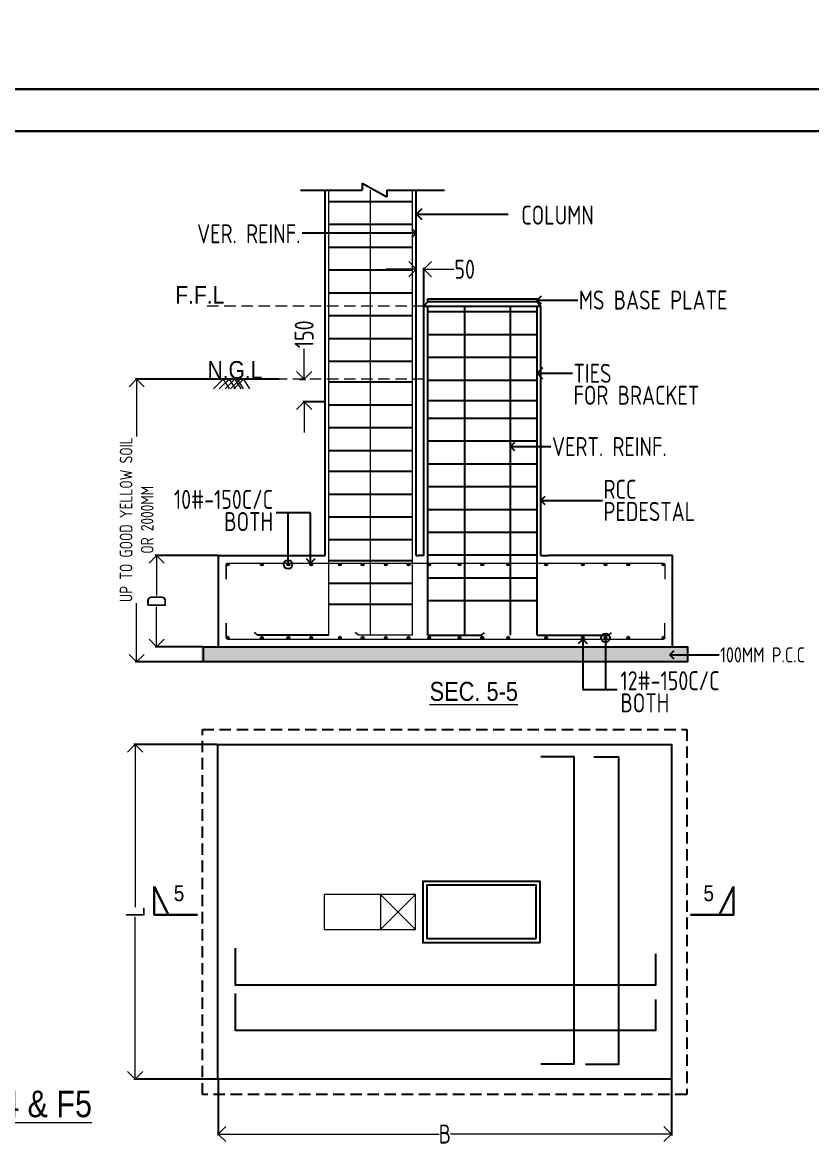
# Model space of a CAD drawing. Header units: inches. Extents: x -605 to 2991212, y -2872845 to 0.
# Drawn here: x 2404348 to 2414725, y -2392412 to -2377566 of the extents above; entities that cross this region are included whole.
import ezdxf
from ezdxf import colors
from ezdxf.entities.mleader import LeaderData, LeaderLine
from ezdxf.enums import TextEntityAlignment as Align
from ezdxf.math import Vec2, Vec3

# ---------------------------------------------------------------- set-up
doc = ezdxf.new("R2010")
doc.units = ezdxf.units.IN
doc.header["$LTSCALE"] = 600
doc.header["$MEASUREMENT"] = 0
doc.linetypes.add('DASHED2', pattern=[0.375, 0.25, -0.125])
doc.linetypes.add('HIDDEN', pattern=[0.375, 0.25, -0.125])
for name, color, linetype, lineweight in [('BLOCK', 7, 'Continuous', 30), ('L4', 4, 'Continuous', 30), ('PV_TEXT_ROMANS', 7, 'Continuous', 0), ('rDIMension', 1, 'Continuous', 18), ('rPCC DASH', 9, 'HIDDEN', 15), ('rRCC 1', 3, 'Continuous', 25), ('rRCC 2', 40, 'Continuous', 15), ('rREINF 1', 1, 'Continuous', 25), ('rSHEET', 2, 'Continuous', 30), ('TEXT3', 7, 'Continuous', 30), ('TEXT6', 6, 'Continuous', 50)]:
    doc.layers.add(name, color=color, linetype=linetype, lineweight=lineweight)
doc.layers.add('S&T_HATCH', color=7, linetype='Continuous')
doc.styles.add('DIM', font='geniso.shx', dxfattribs={"width": 0.85})
doc.styles.add('J.P', font='ARIALN.TTF')
doc.styles.add('ROMANS', font='arial.ttf')
doc.styles.add('TEXT3', font='geniso.shx')
doc.dimstyles.new('ST-150', dxfattribs={"dimscale": 75, "dimtxt": 3, "dimasz": 2, "dimexe": 0.18, "dimexo": 0.0625, "dimgap": 0.2, "dimtad": 0, "dimdec": 0, "dimlfac": 2, "dimzin": 0, "dimdsep": 46, "dimtxsty": 'DIM', "dimblk": 'OPEN90', "dimcen": 0.09, "dimclrd": 256, "dimclrt": 7, "dimadec": 0, "dimazin": 0, "dimtfac": 1, "dimtdec": 0, "dimtofl": 0, "dimtmove": 0, "dimatfit": 3, "dimldrblk": 'OPEN90', "dimfxl": 1, "dimtolj": 1, "dimtzin": 0, "dimlwd": -1, "dimarcsym": 0})
doc.dimstyles.new('ST-50', dxfattribs={"dimscale": 100, "dimtxt": 2.5, "dimasz": 2, "dimexe": 0.18, "dimexo": 0.0625, "dimgap": 0.2, "dimtad": 0, "dimdec": 0, "dimlfac": 0.5, "dimzin": 0, "dimdsep": 46, "dimtxsty": 'DIM', "dimblk": 'OPEN90', "dimcen": 0.09, "dimclrd": 256, "dimclrt": 7, "dimadec": 0, "dimazin": 0, "dimtfac": 1, "dimtdec": 0, "dimtofl": 0, "dimtmove": 0, "dimatfit": 3, "dimldrblk": 'OPEN90', "dimfxl": 1, "dimtolj": 1, "dimtzin": 0, "dimlwd": -1, "dimarcsym": 0})

# ---------------------------------------------------------------- blocks, each defined once
blk = doc.blocks.new('_Open90')
at = {"color": 0, "linetype": 'ByBlock', "lineweight": -2}
for p, q in [((0, 0), (-1, 0)), ((-0.5, 0.5), (0, 0)), ((0, 0), (-0.5, -0.5))]:
    blk.add_line(p, q, dxfattribs=at)
blk = doc.blocks.new('*D778')
at = {"layer": 'Defpoints', "color": 0, "linetype": 'ByBlock'}
for p in [(2405847.883126291, -2382255.921371626), (2407731.25395655, -2382255.921371626), (2406726.477598947, -2385975.283589435)]:
    blk.add_point(p, dxfattribs=at)
at = {"layer": 'rDIMension', "color": 0, "lineweight": -2}
for p, q in [((2407725.00395655, -2382255.921371626), (2405829.883126291, -2382255.921371626)), ((2406720.227598947, -2385975.283589435), (2405829.883126291, -2385975.283589435))]:
    blk.add_line(p, q, dxfattribs=at)
at = {"layer": 'rDIMension'}
for p, q in [((2405847.883126291, -2382455.921371626), (2405847.883126291, -2383007.681765366)), ((2405847.883126291, -2385775.283589435), (2405847.883126291, -2385201.025865367))]:
    blk.add_line(p, q, dxfattribs=at)
at = {"layer": 'rDIMension', "linetype": 'ByBlock', "xscale": 200, "yscale": 200, "zscale": 200}
for p, rotation in [((2405847.883126291, -2382255.921371626), 90), ((2405847.883126291, -2385975.283589435), 270)]:
    blk.add_blockref('_Open90', p, dxfattribs=dict(at, rotation=rotation))
at = {"layer": 'rDIMension', "color": 7, "linetype": 'ByBlock', "insert": (2405847.883126291, -2384104.353815367), "char_height": 250, "attachment_point": 5, "rotation": 90, "style": 'DIM'}
blk.add_mtext('\\A1;{\\H0.66667x;UP TO GOOD YELLOW SOIL\\POR 2000MM}', dxfattribs=at)
blk = doc.blocks.new('*D779')
at = {"layer": 'Defpoints', "color": 0, "linetype": 'ByBlock'}
for p in [(2407989.045358048, -2382255.921371626), (2408051.324980383, -2382555.921371627), (2408326.47759895, -2382555.921371627)]:
    blk.add_point(p, dxfattribs=at)
at = {"layer": 'rDIMension'}
for p, q in [((2408051.324980383, -2382055.921371626), (2408051.324980383, -2381855.921371626)), ((2408051.324980383, -2382755.921371627), (2408051.324980383, -2382955.921371627))]:
    blk.add_line(p, q, dxfattribs=at)
at = {"layer": 'rDIMension', "color": 0, "lineweight": -2}
for p, q in [((2407995.295358048, -2382255.921371626), (2408069.324980383, -2382255.921371626)), ((2408320.22759895, -2382555.921371627), (2408033.324980383, -2382555.921371627))]:
    blk.add_line(p, q, dxfattribs=at)
at = {"layer": 'rDIMension', "linetype": 'ByBlock', "xscale": 200, "yscale": 200, "zscale": 200}
for p, rotation in [((2408051.324980383, -2382255.921371626), 270), ((2408051.324980383, -2382555.921371627), 90)]:
    blk.add_blockref('_Open90', p, dxfattribs=dict(at, rotation=rotation))
at = {"layer": 'rDIMension', "color": 7, "linetype": 'ByBlock', "insert": (2408051.324980383, -2381665.837710209), "char_height": 250, "attachment_point": 5, "rotation": 90, "style": 'DIM'}
blk.add_mtext('\\A1;150', dxfattribs=at)
blk = doc.blocks.new('*D780')
at = {"layer": 'Defpoints', "color": 0, "linetype": 'ByBlock'}
for p in [(2406110.859436377, -2384575.283589434), (2406926.477598947, -2384575.283589434), (2406726.477598947, -2385775.283589435)]:
    blk.add_point(p, dxfattribs=at)
at = {"layer": 'rDIMension', "color": 0, "lineweight": -2}
for p, q in [((2406920.227598947, -2384575.283589434), (2406092.859436377, -2384575.283589434)), ((2406720.227598947, -2385775.283589435), (2406092.859436377, -2385775.283589435))]:
    blk.add_line(p, q, dxfattribs=at)
at = {"layer": 'rDIMension'}
for p, q in [((2406110.859436377, -2384775.283589434), (2406110.859436377, -2385102.158589435)), ((2406110.859436377, -2385575.283589435), (2406110.859436377, -2385248.408589435))]:
    blk.add_line(p, q, dxfattribs=at)
at = {"layer": 'rDIMension', "linetype": 'ByBlock', "xscale": 200, "yscale": 200, "zscale": 200}
for p, rotation in [((2406110.859436377, -2384575.283589434), 90), ((2406110.859436377, -2385775.283589435), 270)]:
    blk.add_blockref('_Open90', p, dxfattribs=dict(at, rotation=rotation))
at = {"layer": 'rDIMension', "color": 7, "linetype": 'ByBlock', "insert": (2406110.859436377, -2385175.283589435), "char_height": 250, "attachment_point": 5, "rotation": 90, "style": 'DIM'}
blk.add_mtext('\\A1;D', dxfattribs=at)
blk = doc.blocks.new('*D800')
at = {"layer": 'Defpoints', "color": 0, "linetype": 'ByBlock'}
for p in [(2406914.22835903, -2387062.568902482), (2405828.68480278, -2391462.568902481), (2406920.478359029, -2391462.568902481)]:
    blk.add_point(p, dxfattribs=at)
at = {"layer": 'rDIMension', "color": 0, "lineweight": -2}
for p, q in [((2406907.97835903, -2387062.568902482), (2405810.68480278, -2387062.568902482)), ((2406914.228359029, -2391462.568902481), (2405810.68480278, -2391462.568902481))]:
    blk.add_line(p, q, dxfattribs=at)
at = {"layer": 'rDIMension'}
for p, q in [((2405828.68480278, -2387262.568902482), (2405828.68480278, -2389200.068902482)), ((2405828.68480278, -2391262.568902481), (2405828.68480278, -2389325.068902482))]:
    blk.add_line(p, q, dxfattribs=at)
at = {"layer": 'rDIMension', "linetype": 'ByBlock', "xscale": 200, "yscale": 200, "zscale": 200}
for p, rotation in [((2405828.68480278, -2387062.568902482), 90), ((2405828.68480278, -2391462.568902481), 270)]:
    blk.add_blockref('_Open90', p, dxfattribs=dict(at, rotation=rotation))
at = {"layer": 'rDIMension', "color": 7, "linetype": 'ByBlock', "insert": (2405828.68480278, -2389262.568902482), "char_height": 250, "attachment_point": 5, "rotation": 90, "style": 'DIM'}
blk.add_mtext('\\A1;L', dxfattribs=at)
blk = doc.blocks.new('*D801')
at = {"layer": 'Defpoints', "color": 0, "linetype": 'ByBlock'}
for p in [(2406920.478359029, -2391462.568902481), (2412884.22835903, -2391462.568902482), (2412884.22835903, -2392183.656213902)]:
    blk.add_point(p, dxfattribs=at)
at = {"layer": 'rDIMension', "color": 0, "lineweight": -2}
for p, q in [((2406920.478359029, -2391468.818902481), (2406920.478359029, -2392201.656213902)), ((2412884.22835903, -2391468.818902482), (2412884.22835903, -2392201.656213902))]:
    blk.add_line(p, q, dxfattribs=at)
at = {"layer": 'rDIMension'}
for p, q in [((2407120.478359029, -2392183.656213902), (2409829.22835903, -2392183.656213902)), ((2412684.22835903, -2392183.656213902), (2409975.47835903, -2392183.656213902))]:
    blk.add_line(p, q, dxfattribs=at)
at = {"layer": 'rDIMension', "linetype": 'ByBlock', "xscale": 200, "yscale": 200, "zscale": 200, "rotation": 180}
blk.add_blockref('_Open90', (2406920.478359029, -2392183.656213902), dxfattribs=at)
at = {"layer": 'rDIMension', "linetype": 'ByBlock', "xscale": 200, "yscale": 200, "zscale": 200}
blk.add_blockref('_Open90', (2412884.22835903, -2392183.656213902), dxfattribs=at)
at = {"layer": 'rDIMension', "color": 7, "linetype": 'ByBlock', "insert": (2409902.35335903, -2392183.656213902), "char_height": 250, "attachment_point": 5, "style": 'DIM'}
blk.add_mtext('\\A1;B', dxfattribs=at)
blk = doc.blocks.new('SMH-1')
at = {"layer": 'L4'}
for points in [[(0, 0), (814.6229330631322, 0), (814.6229330631322, 534.8206034718023)], [(814.6229330631322, 534.8206034718023), (546.0281598753063, 0)]]:
    blk.add_lwpolyline(points, dxfattribs=at)
at = {"layer": 'TEXT6', "style": 'ROMANS', "width": 0.85}
blk.add_attdef('SEC', text='', height=300, dxfattribs=at).set_placement((346.3707409001945, 410.1505165286653), align=Align.MIDDLE_CENTER)
blk = doc.blocks.new('*D872')
at = {"layer": 'Defpoints', "color": 0, "linetype": 'ByBlock'}
for p in [(2409526.47759895, -2380810.160994709), (2409526.47759895, -2381295.921371626), (2409626.477598939, -2381295.921371626)]:
    blk.add_point(p, dxfattribs=at)
at = {"layer": 'rDIMension'}
for p, q in [((2409326.47759895, -2380810.160994709), (2409126.47759895, -2380810.160994709)), ((2409826.477598939, -2380810.160994709), (2410026.477598939, -2380810.160994709))]:
    blk.add_line(p, q, dxfattribs=at)
at = {"layer": 'rDIMension', "color": 0, "lineweight": -2}
for p, q in [((2409526.47759895, -2381289.671371626), (2409526.47759895, -2380792.160994709)), ((2409626.477598939, -2381289.671371626), (2409626.477598939, -2380792.160994709))]:
    blk.add_line(p, q, dxfattribs=at)
at = {"layer": 'rDIMension', "linetype": 'ByBlock', "xscale": 200, "yscale": 200, "zscale": 200}
blk.add_blockref('_Open90', (2409526.47759895, -2380810.160994709), dxfattribs=at)
at = {"layer": 'rDIMension', "linetype": 'ByBlock', "xscale": 200, "yscale": 200, "zscale": 200, "rotation": 180}
blk.add_blockref('_Open90', (2409626.477598939, -2380810.160994709), dxfattribs=at)
at = {"layer": 'rDIMension', "color": 7, "linetype": 'ByBlock', "insert": (2410163.436260357, -2380810.160994709), "char_height": 250, "attachment_point": 5, "style": 'DIM'}
blk.add_mtext('\\A1;50', dxfattribs=at)
blk = doc.blocks.new('_DotBlank')
at = {"color": 0, "linetype": 'ByBlock', "lineweight": -2}
blk.add_line((-0.5, 0), (-1, 0), dxfattribs=at)
blk.add_circle((0, 0), 0.5, dxfattribs=at)

msp = doc.modelspace()

# ---------------------------------------------------------------- hatches: boundary and pattern name
at = {"layer": 'rRCC 2'}
h = msp.add_hatch(color=256, dxfattribs=at)
h.dxf.hatch_style = 1
edge = h.paths.add_edge_path()
edge.add_arc((2407045.178378886, -2384693.984369374), 18.70077993899758, 0, 360, ccw=False)
h = msp.add_hatch(color=256, dxfattribs=at)
h.dxf.hatch_style = 1
edge = h.paths.add_edge_path()
edge.add_arc((2407495.178378875, -2384693.984369374), 18.70077993899758, 0, 360, ccw=False)
h = msp.add_hatch(color=256, dxfattribs=at)
h.dxf.hatch_style = 1
edge = h.paths.add_edge_path()
edge.add_arc((2407843.70675801, -2384693.984369374), 18.70077993899758, 0, 360, ccw=False)
h = msp.add_hatch(color=256, dxfattribs=at)
h.dxf.hatch_style = 1
edge = h.paths.add_edge_path()
edge.add_arc((2408143.70675801, -2384693.984369374), 18.70077993899758, 0, 360, ccw=False)
h = msp.add_hatch(color=256, dxfattribs=at)
h.dxf.hatch_style = 1
edge = h.paths.add_edge_path()
edge.add_arc((2408520.430907971, -2384693.984369374), 18.70077993899758, 0, 360, ccw=False)
h = msp.add_hatch(color=256, dxfattribs=at)
h.dxf.hatch_style = 1
edge = h.paths.add_edge_path()
edge.add_arc((2408820.430907971, -2384693.984369374), 18.70077993899758, 0, 360, ccw=False)
h = msp.add_hatch(color=256, dxfattribs=at)
h.dxf.hatch_style = 1
edge = h.paths.add_edge_path()
edge.add_arc((2409125.178378879, -2384693.984369374), 18.70077993899758, 0, 360, ccw=False)
h = msp.add_hatch(color=256, dxfattribs=at)
h.dxf.hatch_style = 1
edge = h.paths.add_edge_path()
edge.add_arc((2409425.178378879, -2384693.984369374), 18.70077993899758, 0, 360, ccw=False)
h = msp.add_hatch(color=256, dxfattribs=at)
h.dxf.hatch_style = 1
edge = h.paths.add_edge_path()
edge.add_arc((2409695.178378879, -2384693.984369374), 18.70077993899758, 0, 360, ccw=False)
h = msp.add_hatch(color=256, dxfattribs=at)
h.dxf.hatch_style = 1
edge = h.paths.add_edge_path()
edge.add_arc((2410094.983000162, -2384693.984369374), 18.70077993899758, 0, 360, ccw=False)
h = msp.add_hatch(color=256, dxfattribs=at)
h.dxf.hatch_style = 1
edge = h.paths.add_edge_path()
edge.add_arc((2410394.983000162, -2384693.984369374), 18.70077993899758, 0, 360, ccw=False)
h = msp.add_hatch(color=256, dxfattribs=at)
h.dxf.hatch_style = 1
edge = h.paths.add_edge_path()
edge.add_arc((2410735.17837888, -2384693.984369374), 18.70077993899758, 0, 360, ccw=False)
h = msp.add_hatch(color=256, dxfattribs=at)
h.dxf.hatch_style = 1
edge = h.paths.add_edge_path()
edge.add_arc((2411235.178378879, -2384693.984369374), 18.70077993899758, 0, 360, ccw=False)
h = msp.add_hatch(color=256, dxfattribs=at)
h.dxf.hatch_style = 1
edge = h.paths.add_edge_path()
edge.add_arc((2411716.924015048, -2384693.984369374), 18.70077993899758, 0, 360, ccw=False)
h = msp.add_hatch(color=256, dxfattribs=at)
h.dxf.hatch_style = 1
edge = h.paths.add_edge_path()
edge.add_arc((2412015.178378886, -2384693.984369374), 18.70077993899758, 0, 360, ccw=False)
h = msp.add_hatch(color=256, dxfattribs=at)
h.dxf.hatch_style = 1
edge = h.paths.add_edge_path()
edge.add_arc((2412315.178378886, -2384693.984369374), 18.70077993899758, 0, 360, ccw=False)
h = msp.add_hatch(color=256, dxfattribs=at)
h.dxf.hatch_style = 1
edge = h.paths.add_edge_path()
edge.add_arc((2412777.776819008, -2384693.984369374), 18.70077993899758, 0, 360, ccw=False)
h = msp.add_hatch(color=256, dxfattribs=at)
h.dxf.hatch_style = 1
edge = h.paths.add_edge_path()
edge.add_arc((2407045.178378886, -2385656.582809495), 18.70077993899758, 0, 360)
h = msp.add_hatch(color=256, dxfattribs=at)
h.dxf.hatch_style = 1
edge = h.paths.add_edge_path()
edge.add_arc((2407495.178378875, -2385656.582809495), 18.70077993899758, 0, 360)
h = msp.add_hatch(color=256, dxfattribs=at)
h.dxf.hatch_style = 1
edge = h.paths.add_edge_path()
edge.add_arc((2407843.70675801, -2385656.582809495), 18.70077993899758, 0, 360)
h = msp.add_hatch(color=256, dxfattribs=at)
h.dxf.hatch_style = 1
edge = h.paths.add_edge_path()
edge.add_arc((2408143.70675801, -2385656.582809495), 18.70077993899758, 0, 360)
h = msp.add_hatch(color=256, dxfattribs=at)
h.dxf.hatch_style = 1
edge = h.paths.add_edge_path()
edge.add_arc((2408520.430907971, -2385656.582809495), 18.70077993899758, 0, 360)
h = msp.add_hatch(color=256, dxfattribs=at)
h.dxf.hatch_style = 1
edge = h.paths.add_edge_path()
edge.add_arc((2408820.430907971, -2385656.582809495), 18.70077993899758, 0, 360)
h = msp.add_hatch(color=256, dxfattribs=at)
h.dxf.hatch_style = 1
edge = h.paths.add_edge_path()
edge.add_arc((2409125.178378879, -2385656.582809495), 18.70077993899758, 0, 360)
h = msp.add_hatch(color=256, dxfattribs=at)
h.dxf.hatch_style = 1
edge = h.paths.add_edge_path()
edge.add_arc((2409425.178378879, -2385656.582809495), 18.70077993899758, 0, 360)
h = msp.add_hatch(color=256, dxfattribs=at)
h.dxf.hatch_style = 1
edge = h.paths.add_edge_path()
edge.add_arc((2409695.178378879, -2385656.582809495), 18.70077993899758, 0, 360)
h = msp.add_hatch(color=256, dxfattribs=at)
h.dxf.hatch_style = 1
edge = h.paths.add_edge_path()
edge.add_arc((2410094.983000162, -2385656.582809495), 18.70077993899758, 0, 360)
h = msp.add_hatch(color=256, dxfattribs=at)
h.dxf.hatch_style = 1
edge = h.paths.add_edge_path()
edge.add_arc((2410394.983000162, -2385656.582809495), 18.70077993899758, 0, 360)
h = msp.add_hatch(color=256, dxfattribs=at)
h.dxf.hatch_style = 1
edge = h.paths.add_edge_path()
edge.add_arc((2410735.17837888, -2385656.582809495), 18.70077993899758, 0, 360)
h = msp.add_hatch(color=256, dxfattribs=at)
h.dxf.hatch_style = 1
edge = h.paths.add_edge_path()
edge.add_arc((2411235.178378879, -2385656.582809495), 18.70077993899758, 0, 360)
h = msp.add_hatch(color=256, dxfattribs=at)
h.dxf.hatch_style = 1
edge = h.paths.add_edge_path()
edge.add_arc((2411716.924015048, -2385656.582809495), 18.70077993899758, 0, 360)
h = msp.add_hatch(color=256, dxfattribs=at)
h.dxf.hatch_style = 1
edge = h.paths.add_edge_path()
edge.add_arc((2412015.178378886, -2385656.582809495), 18.70077993899758, 0, 360)
h = msp.add_hatch(color=256, dxfattribs=at)
h.dxf.hatch_style = 1
edge = h.paths.add_edge_path()
edge.add_arc((2412315.178378886, -2385656.582809495), 18.70077993899758, 0, 360)
h = msp.add_hatch(color=256, dxfattribs=at)
h.dxf.hatch_style = 1
edge = h.paths.add_edge_path()
edge.add_arc((2412777.776819008, -2385656.582809496), 18.70077993899758, 0, 360)
at = {"layer": 'S&T_HATCH', "linetype": 'ByBlock', "transparency": 33554559}
h = msp.add_hatch(dxfattribs=at)
h.set_pattern_fill('AR-CONC', color=256, scale=30)
h.set_pattern_definition([(49.99999999999999, (27523.80543203559, -353810.9196866537), (215.178054780226, -18.82564049477853), [22.5, -247.5]), (355, (27523.80543203559, -353810.9196866537), (-41.6254000839, 225.6576401100035), [18, -198]), (100.45144446, (27541.73693633559, -353812.4884898537), (173.5526540181336, 206.8319972905888), [19.12205759999994, -210.3426335999995]), (46.18420000000001, (27523.80543203559, -353750.9196866537), (320.1723992014717, -49.65578423792296), [33.75, -371.25]), (96.63563549, (27550.48645553559, -353755.0576787536), (280.3985837022685, 292.2355802323651), [28.6831026, -315.5141279999999]), (351.1841639899999, (27523.80543203559, -353750.9196866537), (280.3985835164319, 292.2355800809971), [27, -297.0000003]), (21, (27553.80543203559, -353765.9196866537), (179.0721156355385, -120.7856671996016), [22.5, -247.5]), (326.0000000000001, (27553.80543203559, -353765.9196866537), (72.99459957647451, 217.5450135140559), [18, -198]), (71.45144474, (27568.72810823559, -353775.9851588536), (252.0667130189913, 96.75934584190615), [19.122057, -210.3426336]), (37.50000000000001, (27523.80543203559, -353810.9196866537), (3.647956595187201, 99.86815614939344), [0, -195.6, 0, -201, 0, -198.75]), (7.499999999999999, (27523.80543203559, -353810.9196866537), (78.92086123264458, 118.3235135647081), [0, -114.6, 0, -191.1, 0, -75.75]), (327.5, (27456.90543203559, -353810.9196866537), (160.1467308517227, -6.766461520313927), [0, -75, 0, -234, 0, -310.5]), (317.5, (27426.90543203559, -353810.9196866537), (174.9558508027159, 30.03149469969532), [0, -97.5, 0, -155.4, 0, -220.5])])
h.paths.add_polyline_path([(2413096.477598947, -2385775.283589435), (2406696.477598947, -2385775.283589434), (2406696.477598947, -2385975.283589434), (2413096.477598947, -2385975.283589435)])

# ---------------------------------------------------------------- linework, layer by layer
at = {"color": 7, "linetype": 'DASHED2'}
msp.add_lwpolyline([(2406714.22835903, -2386862.568902482), (2413084.22835903, -2386862.568902482), (2413084.22835903, -2391662.568902482), (2406714.22835903, -2391662.568902482)], close=True, dxfattribs=at)
at = {"color": 1, "linetype": 'ByBlock'}
msp.add_lwpolyline([(2406914.22835903, -2387062.568902482), (2412884.22835903, -2387062.568902482), (2412884.22835903, -2391462.568902482), (2406914.22835903, -2391462.568902482)], close=True, dxfattribs=at)
at = {"color": 3, "linetype": 'ByBlock'}
msp.add_lwpolyline([(2411154.228359023, -2389662.568902481), (2411154.228359023, -2388862.568902481), (2409614.228359023, -2388862.568902481), (2409614.228359023, -2389662.568902481)], close=True, dxfattribs=at)
at = {"color": 2, "linetype": 'ByBlock'}
msp.add_lwpolyline([(2411104.228359023, -2389612.568902481), (2411104.228359023, -2388912.568902481), (2409664.228359023, -2388912.568902481), (2409664.228359023, -2389612.568902481)], close=True, dxfattribs=at)
at = {"layer": 'rPCC DASH'}
for p, q in [((2409626.477598939, -2381295.921371626), (2406720.847409665, -2381295.921371626)), ((2409626.477598939, -2382255.921371626), (2407129.918850438, -2382255.921371626))]:
    msp.add_line(p, q, dxfattribs=at)
at = {"layer": 'rRCC 1'}
for p, q in [((2408814.041142107, -2379678.229764484), (2409139.933503124, -2379858.375402159)), ((2408814.041142107, -2379678.229764484), (2408814.041142107, -2379768.302583321)), ((2408004.821812756, -2379768.302583322), (2408814.041142108, -2379768.302583322)), ((2408326.47759895, -2382555.921371626), (2408326.47759895, -2379768.302583321)), ((2409139.933503124, -2379768.302583321), (2409895.724846235, -2379768.302583321)), ((2409139.933503124, -2379768.302583321), (2409139.933503124, -2379858.375402159)), ((2409526.47759895, -2384575.283589435), (2409526.47759895, -2379768.302583321)), ((2409626.477598939, -2384575.283589435), (2409626.477598939, -2381295.921371626)), ((2409626.477598939, -2381295.921371626), (2411166.47759894, -2381295.921371626)), ((2411166.47759894, -2384575.283589435), (2411166.47759894, -2381295.921371626)), ((2408326.47759895, -2384575.283589435), (2408326.47759895, -2382255.921371626)), ((2406926.477598947, -2385775.283589434), (2406926.477598947, -2384575.283589434)), ((2406926.477598947, -2384575.283589434), (2408326.47759895, -2384575.283589435)), ((2409526.47759895, -2384575.283589435), (2409556.477598939, -2384575.283589435)), ((2409626.477598939, -2384575.283589435), (2409556.477598939, -2384575.283589435)), ((2411166.477598939, -2384575.283589435), (2411266.477598939, -2384575.283589435)), ((2412896.477598947, -2384575.283589435), (2411266.477598939, -2384575.283589435)), ((2412896.477598947, -2385775.283589435), (2412896.477598947, -2384575.283589435))]:
    msp.add_line(p, q, dxfattribs=at)
at = {"layer": 'rRCC 1', "color": 2}
for p, q in [((2408376.47759895, -2379919.340976134), (2409476.47759895, -2379919.340976133)), ((2408376.47759895, -2380219.340976134), (2409476.47759895, -2380219.340976134)), ((2408376.47759895, -2380519.340976134), (2409476.47759895, -2380519.340976134)), ((2408376.47759895, -2380819.340976134), (2409476.47759895, -2380819.340976134)), ((2408376.47759895, -2381119.340976134), (2409476.47759895, -2381119.340976134)), ((2409676.477598939, -2385621.408823414), (2409676.47759894, -2381295.921371626)), ((2409676.477598939, -2385621.408823414), (2409676.477598939, -2381367.911709559)), ((2409676.477598939, -2381367.911709559), (2411116.47759894, -2381367.911709559)), ((2410166.910884922, -2385621.408823414), (2410166.910884922, -2381295.921371626)), ((2410766.47759894, -2385621.408823414), (2410766.47759894, -2381295.921371626)), ((2410766.47759894, -2385621.408823414), (2410766.47759894, -2381295.921371626)), ((2411116.47759894, -2385621.408823414), (2411116.47759894, -2381295.921371626)), ((2408376.47759895, -2381419.340976134), (2409476.47759895, -2381419.340976134)), ((2409676.477598939, -2381667.911709559), (2411116.47759894, -2381667.911709559)), ((2408376.47759895, -2381719.340976133), (2409476.477598951, -2381719.340976134)), ((2409676.477598939, -2381967.911709559), (2411116.47759894, -2381967.911709559)), ((2408376.47759895, -2382019.340976134), (2409476.47759895, -2382019.340976134)), ((2409676.477598939, -2382267.911709559), (2411116.47759894, -2382267.911709559)), ((2408376.47759895, -2382292.952650252), (2409476.47759895, -2382292.952650252)), ((2409676.477598939, -2382538.218658923), (2411116.47759894, -2382538.218658923)), ((2408376.47759895, -2382592.952650252), (2409476.47759895, -2382592.952650252)), ((2409676.477598939, -2382767.911709559), (2411116.47759894, -2382767.911709559)), ((2408376.47759895, -2382892.952650251), (2409476.477598951, -2382892.952650252)), ((2409676.477598939, -2383067.911709559), (2411116.47759894, -2383067.911709559)), ((2408376.47759895, -2383192.952650252), (2409476.47759895, -2383192.952650252)), ((2409676.477598939, -2383367.911709559), (2411116.47759894, -2383367.911709559)), ((2408376.47759895, -2383466.56432437), (2409476.47759895, -2383466.56432437)), ((2409676.477598939, -2383667.911709559), (2411116.47759894, -2383667.911709559)), ((2408376.47759895, -2383766.56432437), (2409476.47759895, -2383766.56432437)), ((2409676.477598939, -2383967.911709559), (2411116.47759894, -2383967.911709559)), ((2408376.47759895, -2384066.564324369), (2409476.477598951, -2384066.56432437)), ((2409676.477598939, -2384267.911709559), (2411116.47759894, -2384267.911709559)), ((2408376.47759895, -2384366.56432437), (2409476.47759895, -2384366.56432437)), ((2408376.47759895, -2384640.175998488), (2409476.47759895, -2384640.175998488)), ((2409676.477598939, -2384567.911709559), (2411116.47759894, -2384567.911709559)), ((2408376.47759895, -2384940.175998488), (2409476.47759895, -2384940.175998488)), ((2409676.477598939, -2384867.911709559), (2411116.47759894, -2384867.911709559)), ((2408376.47759895, -2385213.787672606), (2409476.47759895, -2385213.787672606)), ((2409676.477598939, -2385167.911709559), (2411116.47759894, -2385167.911709559)), ((2407438.317598953, -2385621.408823414), (2407398.196832891, -2385587.408239424)), ((2408376.47759895, -2385621.408823414), (2407438.317598953, -2385621.408823414)), ((2408768.317598943, -2385621.408823414), (2408728.19683288, -2385587.408239424)), ((2409676.477598939, -2385621.408823414), (2410384.637598947, -2385621.408823414)), ((2410384.637598947, -2385621.408823414), (2410424.758365009, -2385587.408239424)), ((2411116.47759894, -2385621.408823414), (2412054.637598936, -2385621.408823414)), ((2412054.637598936, -2385621.408823414), (2412094.758364999, -2385587.408239424))]:
    msp.add_line(p, q, dxfattribs=at)
at = {"layer": 'rRCC 1', "color": 0}
for p, q in [((2409626.477598939, -2381295.921371626), (2409676.477598939, -2381238.339091927)), ((2411116.47759894, -2381238.339091927), (2411166.47759894, -2381295.921371626))]:
    msp.add_line(p, q, dxfattribs=at)
msp.add_lwpolyline([(2409676.477598939, -2381197.506615877), (2411116.47759894, -2381197.506615877), (2411116.47759894, -2381238.339091927), (2409676.477598939, -2381238.339091927)], close=True, dxfattribs=at)
at = {"layer": 'rRCC 1'}
msp.add_lwpolyline([(2406726.477598947, -2385775.283589434), (2413096.477598947, -2385775.283589435), (2413096.477598947, -2385975.283589435), (2406726.477598947, -2385975.283589434)], close=True, dxfattribs=at)
at = {"layer": 'rRCC 1', "color": 2}
for points in [[(2411163.827103962, -2387216.911290728), (2411600.006963429, -2387216.911290728), (2411600.006963429, -2391263.657239266), (2411163.827103962, -2391263.657239266)], [(2411861.159970125, -2387222.477771076), (2412188.225150172, -2387222.477771076), (2412188.225150172, -2391269.223719614), (2411752.045290705, -2391269.223719614)], [(2412671.818709457, -2389815.121249467), (2412671.818709457, -2390226.955009841), (2407146.988370308, -2390226.955009841), (2407146.988370308, -2389737.592043251)], [(2412671.818709457, -2390412.299338937), (2412671.818709457, -2390824.133099311), (2407146.988370308, -2390824.133099311), (2407146.988370308, -2390334.77013272)]]:
    msp.add_lwpolyline(points, dxfattribs=at)
at = {"layer": 'rRCC 2'}
for p, q in [((2408376.47759895, -2385621.408823414), (2408376.47759895, -2379768.302583321)), ((2408926.477598951, -2385621.408823414), (2408926.47759895, -2379768.302583321)), ((2409476.47759895, -2385621.408823414), (2409476.47759895, -2379768.302583321)), ((2409476.477598951, -2385621.408823414), (2409476.47759895, -2379768.302583321)), ((2406986.253956563, -2382255.921371626), (2406858.374642414, -2382383.978256719)), ((2407063.347153421, -2382255.921371626), (2406935.467839273, -2382383.978256719)), ((2406986.253956563, -2382255.921371626), (2407066.064023794, -2382383.978256719)), ((2407139.192317954, -2382255.921371626), (2407011.313003805, -2382383.978256719)), ((2407063.347153421, -2382255.921371626), (2407143.157220652, -2382383.978256719)), ((2407211.426188947, -2382255.921371626), (2407083.546874798, -2382383.978256719)), ((2407253.575569314, -2382255.921371626), (2407125.696255165, -2382383.978256719)), ((2407139.192317954, -2382255.921371626), (2407219.002385184, -2382383.978256719)), ((2407171.41184112, -2382255.921371626), (2407251.22190835, -2382383.978256719)), ((2407253.575569314, -2382255.921371626), (2407333.385636545, -2382383.978256719)), ((2409476.477598951, -2385621.408823414), (2408768.317598943, -2385621.408823414))]:
    msp.add_line(p, q, dxfattribs=at)
at = {"layer": 'rRCC 2', "color": 6}
for p, q in [((2409514.228359034, -2389032.568902482), (2409054.228359034, -2389492.568902482)), ((2409514.228359034, -2389492.568902482), (2409054.228359034, -2389032.568902482))]:
    msp.add_line(p, q, dxfattribs=at)
at = {"layer": 'rRCC 2'}
for points in [[(2407026.477598947, -2384885.283589435), (2407026.477598947, -2384693.984369374)], [(2407026.477598947, -2384693.984369374), (2407026.477598947, -2384885.283589435)], [(2407045.178378886, -2384675.283589435), (2412777.776819008, -2384675.283589435)], [(2412796.477598947, -2384693.984369374), (2412796.477598947, -2384885.283589435)], [(2407026.477598947, -2385465.283589434), (2407026.477598947, -2385656.582809495)], [(2407026.477598947, -2385656.582809495), (2407026.477598947, -2385465.283589435)], [(2412796.477598947, -2385656.582809496), (2412796.477598947, -2385465.283589435)], [(2407045.178378886, -2385675.283589434), (2412777.776819008, -2385675.283589435)]]:
    msp.add_lwpolyline(points, dxfattribs=at)
at = {"layer": 'rRCC 2', "color": 6}
for points in [[(2409514.228359034, -2389492.568902482), (2409514.228359034, -2389032.568902482), (2408314.228359034, -2389032.568902482), (2408314.228359034, -2389492.568902482)], [(2409514.228359034, -2389032.568902482), (2409054.228359034, -2389032.568902482), (2409054.228359034, -2389492.568902482), (2409514.228359034, -2389492.568902482)]]:
    msp.add_lwpolyline(points, close=True, dxfattribs=at)
at = {"layer": 'rRCC 2'}
for centre in [(2407045.178378886, -2384693.984369374), (2407045.178378886, -2384693.984369374), (2407495.178378875, -2384693.984369374), (2407495.178378875, -2384693.984369374), (2407843.70675801, -2384693.984369374), (2407843.70675801, -2384693.984369374), (2408143.70675801, -2384693.984369374), (2408143.70675801, -2384693.984369374), (2408520.430907971, -2384693.984369374), (2408520.430907971, -2384693.984369374), (2408820.430907971, -2384693.984369374), (2408820.430907971, -2384693.984369374), (2409125.178378879, -2384693.984369374), (2409125.178378879, -2384693.984369374), (2409425.178378879, -2384693.984369374), (2409425.178378879, -2384693.984369374), (2409695.178378879, -2384693.984369374), (2409695.178378879, -2384693.984369374), (2410094.983000162, -2384693.984369374), (2410094.983000162, -2384693.984369374), (2410394.983000162, -2384693.984369374), (2410394.983000162, -2384693.984369374), (2410735.17837888, -2384693.984369374), (2410735.17837888, -2384693.984369374), (2411235.178378879, -2384693.984369374), (2411235.178378879, -2384693.984369374), (2411716.924015048, -2384693.984369374), (2411716.924015048, -2384693.984369374), (2412015.178378886, -2384693.984369374), (2412015.178378886, -2384693.984369374), (2412315.178378886, -2384693.984369374), (2412315.178378886, -2384693.984369374), (2412777.776819008, -2384693.984369374), (2412777.776819008, -2384693.984369374), (2407045.178378886, -2385656.582809495), (2407045.178378886, -2385656.582809495), (2407495.178378875, -2385656.582809495), (2407495.178378875, -2385656.582809495), (2407843.70675801, -2385656.582809495), (2407843.70675801, -2385656.582809495), (2408143.70675801, -2385656.582809495), (2408143.70675801, -2385656.582809495), (2408520.430907971, -2385656.582809495), (2408520.430907971, -2385656.582809495), (2408820.430907971, -2385656.582809495), (2408820.430907971, -2385656.582809495), (2409125.178378879, -2385656.582809495), (2409125.178378879, -2385656.582809495), (2409425.178378879, -2385656.582809495), (2409425.178378879, -2385656.582809495), (2409695.178378879, -2385656.582809495), (2409695.178378879, -2385656.582809495), (2410094.983000162, -2385656.582809495), (2410094.983000162, -2385656.582809495), (2410394.983000162, -2385656.582809495), (2410394.983000162, -2385656.582809495), (2410735.17837888, -2385656.582809495), (2410735.17837888, -2385656.582809495), (2411235.178378879, -2385656.582809495), (2411235.178378879, -2385656.582809495), (2411716.924015048, -2385656.582809495), (2411716.924015048, -2385656.582809495), (2412015.178378886, -2385656.582809495), (2412015.178378886, -2385656.582809495), (2412315.178378886, -2385656.582809495), (2412315.178378886, -2385656.582809495), (2412777.776819008, -2385656.582809496), (2412777.776819008, -2385656.582809496)]:
    msp.add_circle(centre, 18.70077993899758, dxfattribs=at)
at = {"layer": 'rSHEET'}
msp.add_lwpolyline([(2369574.382787684, -2419352.752733471), (2427431.762752546, -2419352.752733471), (2427431.762752546, -2378443.452432532), (2369574.382787684, -2378443.452432532)], close=True, dxfattribs=at)
msp.add_lwpolyline([(2370538.672453765, -2418802.763235693), (2426467.473086466, -2418802.763235693, 0.414213562373095), (2426880.740086216, -2418389.496235944), (2426880.740086216, -2379406.708930059, 0.414213562373095), (2426467.473086466, -2378993.441930311), (2370538.672453765, -2378993.441930311, 0.414213562373095), (2370125.405454015, -2379406.708930059), (2370125.405454015, -2418389.496235944, 0.414213562373095)], format="xyb", close=True, dxfattribs=at)

# ---------------------------------------------------------------- block references
at = {"layer": 'BLOCK'}
ref = msp.add_blockref('SMH-1', (2406648.235994688, -2389302.603185115), dxfattribs=dict(at, xscale=-0.6985281548173935, yscale=0.6985281548173935, zscale=0.6985281548173935))
ref.add_attrib('SEC', '5', dxfattribs={"layer": 'TEXT6', "height": 209.558446445218, "style": 'ROMANS', "width": 0.85}).set_placement((2406406.286280164, -2389016.101501607), align=Align.MIDDLE_CENTER)
at = {"layer": 'BLOCK', "xscale": 0.6985281548173935, "yscale": 0.6985281548173935, "zscale": 0.6985281548173935}
msp.add_blockref('SMH-1', (2413131.734292455, -2389302.603185115), dxfattribs=at).add_auto_attribs({'SEC': '5'})

# ---------------------------------------------------------------- texts
at = {"layer": 'PV_TEXT_ROMANS', "style": 'J.P'}
for s, height, p in [('%%USEC. 5-5', 250, (2410283.100879636, -2386361.313250756)), ('%%UTYPICAL DETAILS OF FOOTING FOR  F4 & F5', 350, (2400927.224166019, -2391786.947876866))]:
    msp.add_text(s, height=height, rotation=359.9999999999999, dxfattribs=at).set_placement(p, align=Align.MIDDLE)
at = {"layer": 'rDIMension', "color": 7, "style": 'DIM'}
for s, insert, char_height, attachment_point in [('\\A1;VER. REINF. ', (2408001.629900869, -2380343.271711863), 250, 6), ('\\A1;100MM P.C.C', (2413523.916657009, -2385881.543987102), 200, 4)]:
    msp.add_mtext(s, dxfattribs=dict(at, insert=insert, char_height=char_height, attachment_point=attachment_point))
at = {"layer": 'rDIMension', "color": 7, "line_spacing_factor": 0.7, "style": 'DIM'}
for s, insert, char_height, attachment_point in [('\\A1;RCC\\PPEDESTAL', (2411989.794300115, -2383850.60822386), 250, 4), ('\\A1;10#-150C/C\\PBOTH', (2407642.706408591, -2383983.114318673), 249.9999999999999, 6), ('\\A1;12#-150C/C\\PBOTH', (2412211.835277821, -2386367.452860197), 250, 4)]:
    msp.add_mtext(s, dxfattribs=dict(at, insert=insert, char_height=char_height, attachment_point=attachment_point))
at = {"layer": 'rRCC 2', "color": 7, "char_height": 250, "style": 'DIM'}
for s, insert, attachment_point in [('\\A1; COLUMN ', (2411861.428422944, -2380097.756328593), 6), ('\\A1;MS BASE PLATE', (2411664.850512255, -2381215.147129337), 4), ('\\A1;TIES ', (2411594.828817157, -2382178.766629094), 4), ('\\A1;FOR BRACKET', (2411594.828817157, -2382467.512159187), 4), ('\\A1;VERT. REINF.', (2411312.244343915, -2383142.402154716), 4)]:
    msp.add_mtext(s, dxfattribs=dict(at, insert=insert, attachment_point=attachment_point))
at = {"layer": 'TEXT3', "style": 'ROMANS', "width": 0.85}
for s, p in [('F.F.L', (2406357.625942138, -2381262.657168541)), ('N.G.L', (2406780.360091747, -2382250.434531339))]:
    msp.add_text(s, height=232.5536011379122, dxfattribs=at).set_placement(p)

# ---------------------------------------------------------------- dimensions: what is measured, and where the dimension line sits
at = {"layer": 'rDIMension'}
dim = msp.add_linear_dim(base=(2409526.47759895, -2380810.160994709), p1=(2409626.477598939, -2381295.921371626), p2=(2409526.47759895, -2381295.921371626), dimstyle='ST-50', override={"dimblk": 'Open90'}, dxfattribs=at)
dim.commit()
dim.dimension.update_dxf_attribs({"geometry": '*D872', "text_midpoint": (2410163.436260357, -2380810.160994709), "dimtype": 160})
dim = msp.add_linear_dim(base=(2408051.324980383, -2382555.921371627), p1=(2407989.045358048, -2382255.921371626), p2=(2408326.47759895, -2382555.921371627), angle=90, dimstyle='ST-50', dxfattribs=at)
dim.commit()
dim.dimension.update_dxf_attribs({"geometry": '*D779', "text_midpoint": (2408051.324980383, -2381665.837710209), "dimtype": 160})
dim = msp.add_linear_dim(base=(2405847.883126291, -2382255.921371626), p1=(2406726.477598947, -2385975.283589435), p2=(2407731.25395655, -2382255.921371626), angle=90, text='{\\H0.66667x;UP TO GOOD YELLOW SOIL\\POR 2000MM}', dimstyle='ST-50', dxfattribs=at)
dim.commit()
dim.dimension.update_dxf_attribs({"geometry": '*D778', "text_midpoint": (2405847.883126291, -2384104.353815367), "dimtype": 160})
for base, p1, p2, text, picture, middle in [((2406110.859436377, -2384575.283589434), (2406726.477598947, -2385775.283589435), (2406926.477598947, -2384575.283589434), 'D', '*D780', (2406110.859436377, -2385175.283589435)), ((2405828.68480278, -2391462.568902481), (2406914.22835903, -2387062.568902482), (2406920.478359029, -2391462.568902481), 'L', '*D800', (2405828.68480278, -2389262.568902482))]:
    dim = msp.add_linear_dim(base=base, p1=p1, p2=p2, angle=90, text=text, dimstyle='ST-50', dxfattribs=at)
    dim.commit()
    dim.dimension.update_dxf_attribs({"geometry": picture, "text_midpoint": middle})
dim = msp.add_linear_dim(base=(2412884.22835903, -2392183.656213902), p1=(2406920.478359029, -2391462.568902481), p2=(2412884.22835903, -2391462.568902482), text='B', dimstyle='ST-50', dxfattribs=at)
dim.commit()
dim.dimension.update_dxf_attribs({"geometry": '*D801', "text_midpoint": (2409902.35335903, -2392183.656213902)})

# ---------------------------------------------------------------- leaders
at = {"layer": 'rRCC 2', "color": 7}
ml = msp.add_multileader_mtext('Standard', dxfattribs=at)
ml.set_content('\\A1;\\W0.85;(a)4-12# ', color=7, style='TEXT3')
ml.set_leader_properties(color=256, linetype='ByLayer', lineweight=-1)
ml.set_arrow_properties(name='DOTBLANK')
ml.build(insert=Vec2(0, 0))
ml.multileader.update_dxf_attribs({"text_top_attachment_type": 0, "text_bottom_attachment_type": 0, "dogleg_length": 7.469940020243327, "arrow_head_size": 187.5, "scale": 75})
ctx = ml.context
ctx.base_point, ctx.scale, ctx.char_height, ctx.arrow_head_size, ctx.landing_gap_size, ctx.plane_origin = Vec3(2449102.551911497, -2386705.75960088), 75, 250, 187.5, 6.75, Vec3(2444752.554537613, -2386753.705071154)
ctx.text_align_type = 2
notes = []
notes.append((ctx, [(0, (0, 0, 0), (0, 0), (1, 0), 1, [])]))
ctx.mtext.insert, ctx.mtext.alignment, ctx.mtext.flow_direction = Vec3(2450129.21825008, -2386574.50960088), 3, 5
ml = msp.add_multileader_mtext('Standard', dxfattribs=at)
ml.set_content('\\A1;\\W0.85;(a)4-12# ', color=7, style='TEXT3')
ml.set_leader_properties(color=256, linetype='ByLayer', lineweight=-1)
ml.set_arrow_properties(name='DOTBLANK')
ml.build(insert=Vec2(0, 0))
ml.multileader.update_dxf_attribs({"text_top_attachment_type": 0, "text_bottom_attachment_type": 0, "dogleg_length": 7.469940020243327, "arrow_head_size": 187.5, "scale": 75})
ctx = ml.context
ctx.base_point, ctx.scale, ctx.char_height, ctx.arrow_head_size, ctx.landing_gap_size, ctx.plane_origin = Vec3(2474235.518732073, -2625457.084461873), 75, 250, 187.5, 6.75, Vec3(2469885.521358189, -2625505.029932146)
ctx.text_align_type = 2
notes.append((ctx, [(0, (0, 0, 0), (0, 0), (1, 0), 1, [])]))
ctx.mtext.insert, ctx.mtext.alignment, ctx.mtext.flow_direction = Vec3(2475262.185070655, -2625325.834461873), 3, 5
at = {"layer": 'rREINF 1'}
msp.add_leader([(2409530.009672318, -2380085.395227786), (2410733.29329282, -2380085.395227786)], dimstyle='ST-150', dxfattribs=at)
for points, override in [([(2409525.302152695, -2380334.548576755), (2408025.177875716, -2380334.548576755)], {"dimasz": 1.5}), ([(2408136.742263426, -2384675.283589436), (2408136.742263426, -2384015.296580117), (2407684.274391826, -2384015.296580117)], {"dimasz": 1.5}), ([(2407839.363307526, -2384693.984369374), (2407839.363307526, -2384015.296580117), (2407684.274391826, -2384015.296580117)], {"dimasz": 1.5, "dimldrblk": 'DotBlank'}), ([(2411717.799422986, -2385675.283589434), (2411717.799422986, -2386335.270598753), (2412170.267294585, -2386335.270598753)], {"dimasz": 1.5}), ([(2412015.178378886, -2385656.582809495), (2412015.178378886, -2386335.270598753), (2412170.267294585, -2386335.270598753)], {"dimasz": 1.5, "dimldrblk": 'DotBlank'})]:
    msp.add_leader(points, dimstyle='ST-150', override=override, dxfattribs=at)
at = {"layer": 'rREINF 1', "annotation_type": 0, "has_hookline": 1, "hookline_direction": 0, "horizontal_direction": (1, 1.430212185077031e-12, 0)}
for points, text_width in [([(2411116.47759894, -2381215.147129337), (2411649.850512255, -2381215.147129337)], 1976.25), ([(2410764.950222773, -2383142.402154716), (2411297.244343915, -2383142.402154716)], 1530)]:
    msp.add_leader(points, dimstyle='ST-150', override={"dimasz": 1.5}, dxfattribs=dict(at, text_width=text_width))
at = {"layer": 'rREINF 1', "annotation_type": 0, "has_hookline": 1, "hookline_direction": 0, "text_width": 488.5355487179054, "horizontal_direction": (1, 1.430212185077031e-12, 0)}
msp.add_leader([(2411116.545196656, -2382178.766629094), (2411579.828817157, -2382178.766629094)], dimstyle='ST-150', dxfattribs=at)
at = {"layer": 'rREINF 1', "annotation_type": 0, "has_hookline": 1, "hookline_direction": 0}
for points, text_width in [([(2411166.47759894, -2383850.60822386), (2411974.794300115, -2383850.60822386)], 1253.75), ([(2412861.463594265, -2385881.543987102), (2413508.916657009, -2385881.543987102)], 1122)]:
    msp.add_leader(points, dimstyle='ST-150', override={"dimasz": 1.5}, dxfattribs=dict(at, text_width=text_width))
for ctx, leaders in notes:
    for number, flags, end, landing, length, lines in leaders:
        leader = LeaderData()
        leader.index, (leader.has_last_leader_line, leader.has_dogleg_vector, leader.attachment_direction) = number, flags
        leader.last_leader_point, leader.dogleg_vector, leader.dogleg_length = Vec3(end), Vec3(landing), length
        for number, points, colour, breaks in lines:
            line = LeaderLine()
            line.index, line.vertices, line.color, line.breaks = number, Vec3.list(points), colors.encode_raw_color(colour), breaks
            leader.lines.append(line)
        ctx.leaders.append(leader)

doc.saveas('drawing.dxf')
